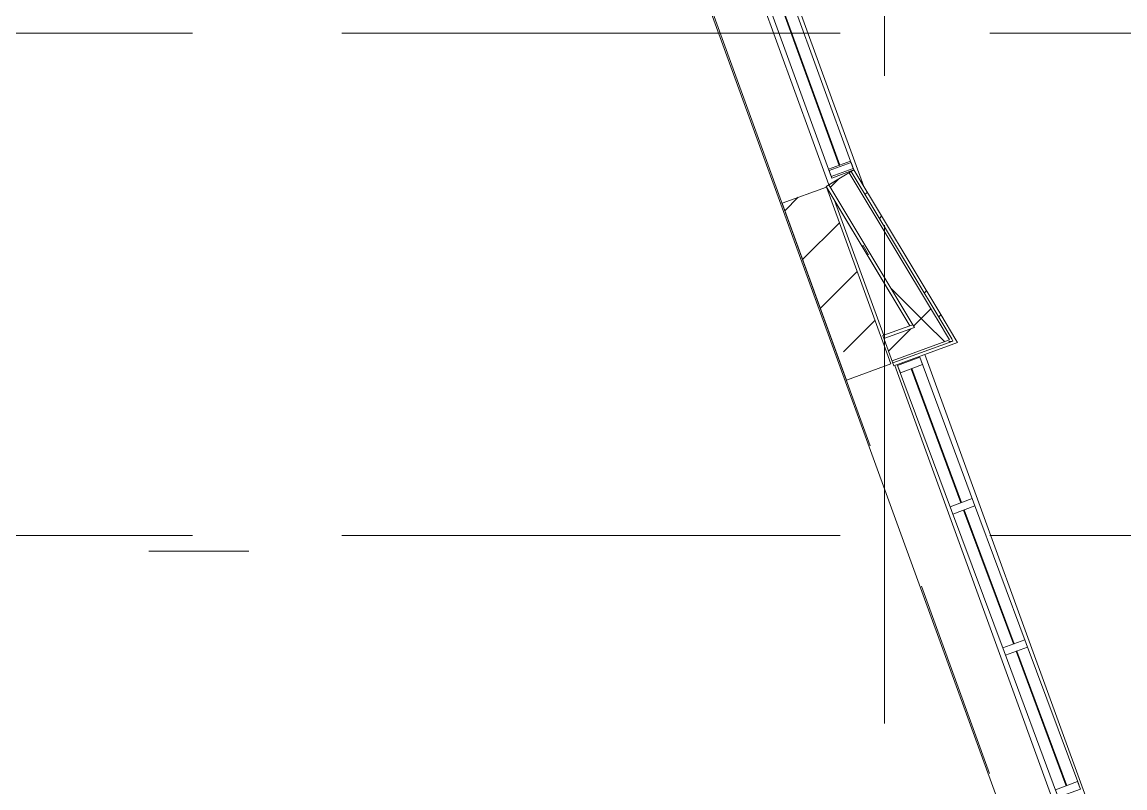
# Model space of a CAD drawing. Header units: millimetres. Extents: x 46431 to 216095, y -43515 to 31605.
# Drawn here: x 130036 to 137064, y 6909 to 11789 of the extents above; entities that cross this region are included whole.
import ezdxf

# ---------------------------------------------------------------- set-up
doc = ezdxf.new("R2010")
doc.units = ezdxf.units.MM
doc.linetypes.add('Осевые', pattern=[6350, 1270, -952.5, 3175, -952.5])
for name, color, linetype, lineweight in [('Импосты витража', 7, 'Continuous', 9), ('Импосты витража-1', 7, 'Continuous', 18), ('Общие ребра', 7, 'Continuous', 9), ('Оси-2', 7, 'Осевые', 9), ('Перекрытия', 7, 'Continuous', 9), ('Стены', 7, 'Continuous', 9), ('Стены-1', 7, 'Continuous', 18), ('Черная _1 сплошная', 7, 'Continuous', 9), ('Штриховка разреза-3', 7, 'Continuous', 9)]:
    doc.layers.add(name, color=color, linetype=linetype, lineweight=lineweight)
pattern_1 = [(0, (0, 0), (812.8, 203.2), [67.056, -542.544, 67.056, -542.544, -3251.2]), (0, (0, 0), (812.8, 203.2), [-1219.2, 67.056, -1152.144, 67.056, -542.544, -1422.4]), (0, (0, 0), (812.8, 203.2), [-3048, 67.056, -339.344, 67.056, -948.944]), (120, (304.8, 101.6), (-582.37636, 602.30545), [67.056, -542.544, 67.056, -542.544, -3251.2]), (120, (304.8, 101.6), (-582.37636, 602.30545), [-1219.2, 67.056, -1152.144, 67.056, -542.544, -1422.4]), (120, (304.8, 101.6), (-582.37636, 602.30545), [-3048, 67.056, -339.344, 67.056, -948.944]), (240, (406.4, 508), (-230.42364, -805.50545), [67.056, -542.544, 67.056, -542.544, -3251.2]), (240, (406.4, 508), (-230.42364, -805.50545), [-1219.2, 67.056, -1152.144, 67.056, -542.544, -1422.4]), (240, (406.4, 508), (-230.42364, -805.50545), [-3048, 67.056, -339.344, 67.056, -948.944])]
pattern_2 = [(45, (0, 0), (-707.107, 707.107), []), (135, (0, 0), (-707.107, -707.107), [])]

# ---------------------------------------------------------------- blocks, each defined once
blk = doc.blocks.new('Прямоугольный импост - Прямоугольный черный-V11-План 1-го этажа на отм_ -6_000')
at = {"layer": 'Импосты витража'}
for p, q in [((135615.2, 9600.4), (135755.8, 9652.7)), ((136099.3, 8729.6), (135755.8, 9652.7)), ((135958.7, 8677.3), (135615.2, 9600.4))]:
    blk.add_line(p, q, dxfattribs=at)
blk = doc.blocks.new('Прямоугольный импост - Прямоугольный черный-8339186-План 1-го этажа на отм_ -6_000')
at = {"layer": 'Импосты витража'}
for p, q in [((143281, -11074.3), (142952.3, -10172.4)), ((143140.1, -11125.7), (142811.4, -10223.7))]:
    blk.add_line(p, q, dxfattribs=at)
blk = doc.blocks.new('Прямоугольный импост - Прямоугольный черный-8339287-План 1-го этажа на отм_ -6_000')
at = {"layer": 'Импосты витража-1'}
for p, q in [((-50, 75), (0, 75)), ((-50, -75), (-50, 75)), ((0, 75), (0, -75)), ((0, -75), (-50, -75))]:
    blk.add_line(p, q, dxfattribs=at)
blk = doc.blocks.new('Прямоугольный импост - Прямоугольный черный-8339291-План 1-го этажа на отм_ -6_000')
at = {"layer": 'Импосты витража-1'}
for p, q in [((0, 75), (-50, 75)), ((-50, 75), (-50, -75)), ((0, -75), (0, 75)), ((-50, -75), (0, -75))]:
    blk.add_line(p, q, dxfattribs=at)
blk = doc.blocks.new('Прямоугольный импост - Прямоугольный черный-8339279-План 1-го этажа на отм_ -6_000')
at = {"layer": 'Импосты витража-1'}
for p, q in [((-25, 75), (25, 75)), ((-25, -75), (-25, 75)), ((25, 75), (25, -75)), ((25, -75), (-25, -75))]:
    blk.add_line(p, q, dxfattribs=at)
blk = doc.blocks.new('Прямоугольный импост - Прямоугольный черный-8339361-План 1-го этажа на отм_ -6_000')
at = {"layer": 'Импосты витража'}
for p, q in [((135324.2, 10878.8), (134919.6, 11990.4)), ((135183.3, 10827.5), (134778.6, 11939.1))]:
    blk.add_line(p, q, dxfattribs=at)
blk = doc.blocks.new('Прямоугольный импост - Прямоугольный черный-8339370-План 1-го этажа на отм_ -6_000')
at = {"layer": 'Импосты витража-1'}
for p, q in [((-50, 75), (0, 75)), ((-50, -75), (-50, 75)), ((0, 75), (0, -75)), ((0, -75), (-50, -75))]:
    blk.add_line(p, q, dxfattribs=at)
blk = doc.blocks.new('Прямоугольный импост - Прямоугольный черный-8339366-План 1-го этажа на отм_ -6_000')
at = {"layer": 'Импосты витража-1'}
for p, q in [((-25, 75), (25, 75)), ((-25, -75), (-25, 75)), ((25, 75), (25, -75)), ((25, -75), (-25, -75))]:
    blk.add_line(p, q, dxfattribs=at)

msp = doc.modelspace()

# ---------------------------------------------------------------- hatches: boundary and pattern name
at = {"layer": 'Штриховка разреза-3'}
h = msp.add_hatch(dxfattribs=at)
h.set_pattern_fill('FP_6', color=256, style=0, pattern_type=2)
h.set_pattern_definition(pattern_2)
h.paths.add_polyline_path([(135723, 9843.1), (135866.6, 9895.4), (135306, 10828.4), (135177.4, 10751.1), (135712.5, 9860.6)], flags=0)
h = msp.add_hatch(dxfattribs=at)
h.set_pattern_fill('FP_3', color=256, style=0, pattern_type=2)
h.set_pattern_definition([(45, (0, 0), (-502.8943, 502.8943), []), (45, (0, 762), (-502.8943, 502.8943), [])])
h.paths.add_polyline_path([(135967.5, 9756.6), (135986.6, 9763.6), (135336, 10846.4), (135318.9, 10836.1), (135959.6, 9769.7)], flags=0)
h = msp.add_hatch(dxfattribs=at)
h.set_pattern_fill('FP_4', color=256, style=0, pattern_type=2)
h.set_pattern_definition([(45, (0, 0), (-424.264, 424.264), [600, -100, 20, -100]), (45, (0, 424), (-424.264, 424.264), [])])
h.paths.add_polyline_path([(135289.6, 9507.5), (135571.5, 9610.2), (135161.1, 10737.8), (134879.2, 10635.2), (135100.5, 10027.2)], flags=0)
h = msp.add_hatch(dxfattribs=at)
h.set_pattern_fill('FP_5', color=256, style=0, pattern_type=2)
h.set_pattern_definition(pattern_1)
h.paths.add_polyline_path([(135693.4, 9853.6), (135712.5, 9860.6), (135177.4, 10751.1), (135160.3, 10740.8), (135589, 10027.2)], flags=0)
h = msp.add_hatch(dxfattribs=at)
h.set_pattern_fill('FP_5', color=256, style=0, pattern_type=2)
h.set_pattern_definition(pattern_1)
h.paths.add_polyline_path([(135528.1, 9772.1), (135723, 9843.1), (135712.5, 9860.6), (135521.2, 9790.9)], flags=0)
h = msp.add_hatch(dxfattribs=at)
h.set_pattern_fill('FP_6', color=256, style=0, pattern_type=2)
h.set_pattern_definition(pattern_2)
h.paths.add_polyline_path([(135579.4, 9631.2), (135945.3, 9764.5), (135866.6, 9895.4), (135528.1, 9772.1)], flags=0)
h = msp.add_hatch(dxfattribs=at)
h.set_pattern_fill('FP_5', color=256, style=0, pattern_type=2)
h.set_pattern_definition(pattern_1)
h.paths.add_polyline_path([(135584.6, 9617.1), (135967.5, 9756.6), (135959.6, 9769.7), (135579.4, 9631.2)], flags=0)

# ---------------------------------------------------------------- linework, layer by layer
at = {"layer": 'Общие ребра'}
for p, q in [((135306, 10828.4), (135856.1, 9912.9)), ((135318.9, 10836.1), (135870.4, 9918.1)), ((135161.1, 10737.8), (134879.2, 10635.2)), ((135177.4, 10751.1), (135712.5, 9860.6)), ((135856.1, 9912.9), (135866.6, 9895.4)), ((135870.4, 9918.1), (135959.6, 9769.7)), ((135723, 9843.1), (135528.1, 9772.1)), ((135712.5, 9860.6), (135723, 9843.1)), ((135866.6, 9895.4), (135945.3, 9764.5)), ((135959.6, 9769.7), (135967.5, 9756.6)), ((135945.3, 9764.5), (135579.4, 9631.2)), ((135967.5, 9756.6), (135584.6, 9617.1)), ((135289.6, 9507.5), (135571.5, 9610.2))]:
    msp.add_line(p, q, dxfattribs=at)
at = {"layer": 'Оси-2'}
for p, q in [((129251.3, 26095.3), (153940.5, -41737.8)), ((135531.6, 25417.1), (135531.6, -41733.9)), ((150171.6, 11717.1), (50527.1, 11717.1)), ((150171.6, 8517.1), (50527.1, 8517.1))]:
    msp.add_line(p, q, dxfattribs=at)
at = {"layer": 'Перекрытия'}
for p, q in [((136304.4, 6689.8), (133809.4, 13544.7)), ((135177.5, 10751.1), (134359.8, 12997.6)), ((135526.3, 9792.7), (135213.4, 10652.4)), ((136606.3, 6825.5), (135596.3, 9600.3))]:
    msp.add_line(p, q, dxfattribs=at)
at = {"layer": 'Стены'}
for p, q in [((134552.5, 13067.7), (135399.3, 10741.1)), ((135177.5, 10751.1), (134359.8, 12997.6)), ((135177.5, 10751.1), (135336, 10846.4)), ((135336, 10846.4), (135399.3, 10741.1)), ((135526.3, 9792.7), (135213.4, 10652.4)), ((135693.4, 9853.6), (135213.4, 10652.4)), ((135712.5, 9860.6), (135693.4, 9853.6)), ((135789, 9670.3), (136823.3, 6828.7)), ((136606.3, 6825.5), (135596.3, 9600.3))]:
    msp.add_line(p, q, dxfattribs=at)
at = {"layer": 'Стены-1'}
for p, q in [((134855.3, 11940.5), (135242.8, 10875.8)), ((135247.5, 10877.5), (134860, 11942.2)), ((135336, 10846.4), (135160.3, 10740.8)), ((135242.8, 10875.8), (135247.5, 10877.5)), ((135889.6, 9925.1), (135336, 10846.4)), ((135160.3, 10740.8), (135693.4, 9853.6)), ((135571.5, 9610.2), (135161.1, 10737.8)), ((134879.2, 10635.2), (135289.6, 9507.5)), ((135986.6, 9763.6), (135889.6, 9925.1)), ((135693.4, 9853.6), (135521.2, 9790.9)), ((135521.2, 9790.9), (135591.4, 9598.3)), ((135591.4, 9598.3), (135997.1, 9746.1)), ((135997.1, 9746.1), (135986.6, 9763.6)), ((135705.3, 9580.6), (135700.6, 9578.9)), ((135700.6, 9578.9), (136017.9, 8726)), ((136022.6, 8727.7), (135705.3, 9580.6)), ((136017.9, 8726), (136022.6, 8727.7)), ((136040, 8680.9), (136035.4, 8679.1)), ((136035.4, 8679.1), (136352.7, 7826.2)), ((136357.4, 7828), (136040, 8680.9)), ((136352.7, 7826.2), (136357.4, 7828)), ((136374.8, 7781.1), (136370.1, 7779.4)), ((136370.1, 7779.4), (136687.4, 6926.5)), ((136692.1, 6928.2), (136374.8, 7781.1)), ((136687.4, 6926.5), (136692.1, 6928.2))]:
    msp.add_line(p, q, dxfattribs=at)
at = {"layer": 'Черная _1 сплошная'}
msp.add_line((131481.6, 8417.1), (130843.5, 8417.1), dxfattribs=at)

# ---------------------------------------------------------------- block references
at = {"layer": 'Импосты витража'}
for name in ['Прямоугольный импост - Прямоугольный черный-8339361-План 1-го этажа на отм_ -6_000', 'Прямоугольный импост - Прямоугольный черный-V11-План 1-го этажа на отм_ -6_000']:
    msp.add_blockref(name, (0, 0), dxfattribs=at)
at = {"layer": 'Импосты витража', "extrusion": (0, 0, -1)}
for name, p, rotation in [('Прямоугольный импост - Прямоугольный черный-8339366-План 1-го этажа на отм_ -6_000', (-135253.7, 10853.1), 250.0000000000006), ('Прямоугольный импост - Прямоугольный черный-8339370-План 1-го этажа на отм_ -6_000', (-135265.5, 10820.7), 250.0000000000006), ('Прямоугольный импост - Прямоугольный черный-8339279-План 1-го этажа на отм_ -6_000', (-136029, 8703.4), 249.5917819445152), ('Прямоугольный импост - Прямоугольный черный-8339279-План 1-го этажа на отм_ -6_000', (-136363.7, 7803.7), 249.5917819445152), ('Прямоугольный импост - Прямоугольный черный-8339287-План 1-го этажа на отм_ -6_000', (-136709, 6875.8), 249.5917819445152)]:
    msp.add_blockref(name, p, dxfattribs=dict(at, rotation=rotation))
at = {"layer": 'Импосты витража'}
for name, p, rotation in [('Прямоугольный импост - Прямоугольный черный-8339291-План 1-го этажа на отм_ -6_000', (135685.5, 9626.6), 110.4082180554848), ('Прямоугольный импост - Прямоугольный черный-8339186-План 1-го этажа на отм_ -6_000', (-6918.3, 17939.1), 0.3858030911926776), ('Прямоугольный импост - Прямоугольный черный-8339186-План 1-го этажа на отм_ -6_000', (-6583.6, 17039.4), 0.3858030911926776)]:
    msp.add_blockref(name, p, dxfattribs=dict(at, rotation=rotation))

doc.saveas('drawing.dxf')
